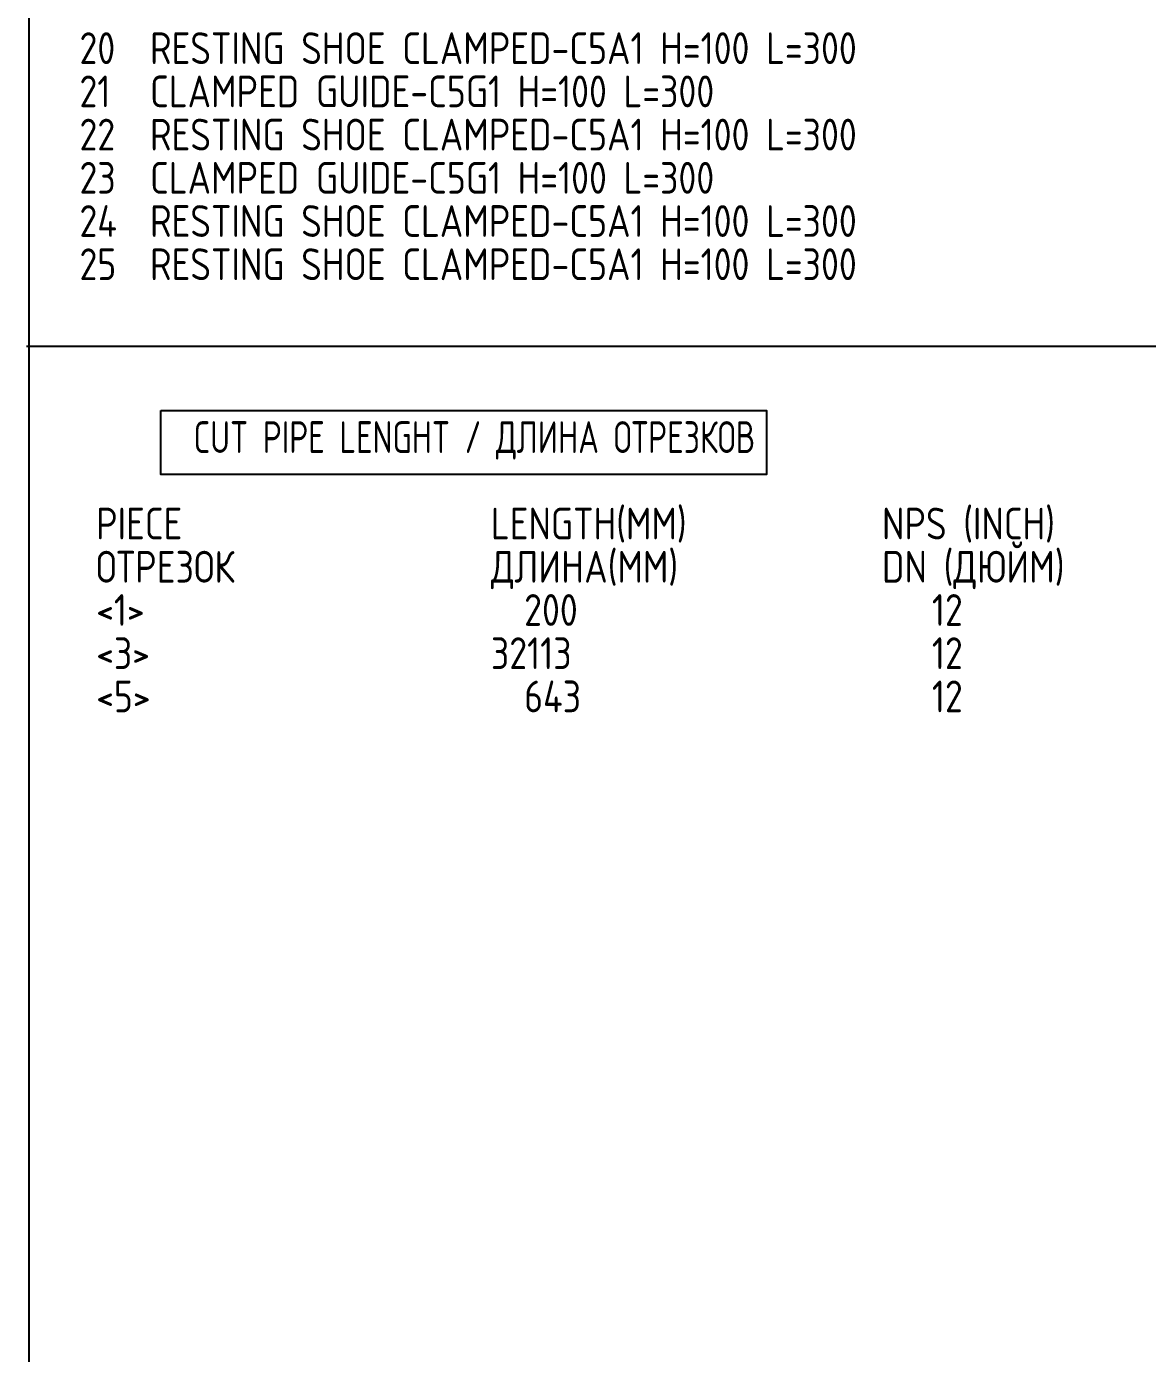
# Model space of a CAD drawing. Extents: x 0 to 594, y 0 to 420.
# Drawn here: x 402.7 to 490.9, y 104.4 to 208.9 of the extents above; entities that cross this region are included whole.
import ezdxf

# ---------------------------------------------------------------- set-up
doc = ezdxf.new("R2010")
doc.units = 0
doc.header["$MEASUREMENT"] = 0
doc.linetypes.add('BORDER_2012_SLN$0$8001.Solid', pattern=[0])
doc.layers.add('BORDER_2012_SLN$0$Level_1', color=7, linetype='BORDER_2012_SLN$0$8001.Solid', lineweight=25)
doc.layers.add('GT_1', color=7, linetype='Continuous')
doc.styles.add('HTX1', font='')
doc.styles.get('HTX1').set_extended_font_data('GOST type A')

# ---------------------------------------------------------------- blocks, each defined once
blk = doc.blocks.new('BORDER_2012_SLN')
at = {"layer": 'BORDER_2012_SLN$0$Level_1', "color": 7, "lineweight": -3}
blk.add_line((402.9, 7.5), (402.9, 412.5), dxfattribs=at)

msp = doc.modelspace()

# ---------------------------------------------------------------- linework, layer by layer
at = {"layer": 'GT_1', "flags": 128}
for points in [[(402.7, 183.709), (589, 183.709)], [(413.271, 178.663), (460.914, 178.663), (460.914, 173.616), (413.271, 173.616), (413.271, 178.663)]]:
    msp.add_lwpolyline(points, dxfattribs=at)

# ---------------------------------------------------------------- block references
at = {"linetype": 'Continuous'}
msp.add_blockref('BORDER_2012_SLN', (0, 0), dxfattribs=at)

# ---------------------------------------------------------------- texts
at = {"layer": 'GT_1', "style": 'HTX1'}
for s, width, p in [(' 20', 1.02, (405.557, 205.918)), ('RESTING SHOE CLAMPED-C5A1 H=100 L=300', 1.02, (412.414, 205.918)), (' 21', 1.02, (405.557, 202.517)), ('CLAMPED GUIDE-C5G1 H=100 L=300', 1.02, (412.414, 202.517)), (' 22', 1.02, (405.557, 199.116)), ('RESTING SHOE CLAMPED-C5A1 H=100 L=300', 1.02, (412.414, 199.116)), (' 23', 1.02, (405.557, 195.714)), ('CLAMPED GUIDE-C5G1 H=100 L=300', 1.02, (412.414, 195.714)), (' 24', 1.02, (405.557, 192.313)), ('RESTING SHOE CLAMPED-C5A1 H=100 L=300', 1.02, (412.414, 192.313)), (' 25', 1.02, (405.557, 188.912)), ('RESTING SHOE CLAMPED-C5A1 H=100 L=300', 1.02, (412.414, 188.912)), ('CUT PIPE LENGHT / ДЛИНА ОТРЕЗКОВ', 0.9, (415.843, 175.306)), ('  PIECE', 1.02, (405.557, 168.503)), ('    LENGTH(MM)', 1.02, (434, 168.503)), ('NPS (INCH)', 1.02, (470, 168.503)), ('DN (ДЮЙМ)', 1.02, (470, 165.102)), ('  ОТРЕЗОК', 1.02, (405.557, 165.102)), ('    ДЛИНА(MM)', 1.02, (434, 165.102)), ('  <1>', 1.02, (405.557, 161.701)), ('      200', 1.02, (434, 161.701)), ('   12', 1.02, (470, 161.701)), ('  <3>', 1.02, (405.557, 158.299)), ('    32113', 1.02, (434, 158.299)), ('   12', 1.02, (470, 158.299)), ('  <5>', 1.02, (405.557, 154.898)), ('      643', 1.02, (434, 154.898)), ('   12', 1.02, (470, 154.898))]:
    msp.add_text(s, height=2.5, dxfattribs=dict(at, width=width)).set_placement(p)

doc.saveas('drawing.dxf')
